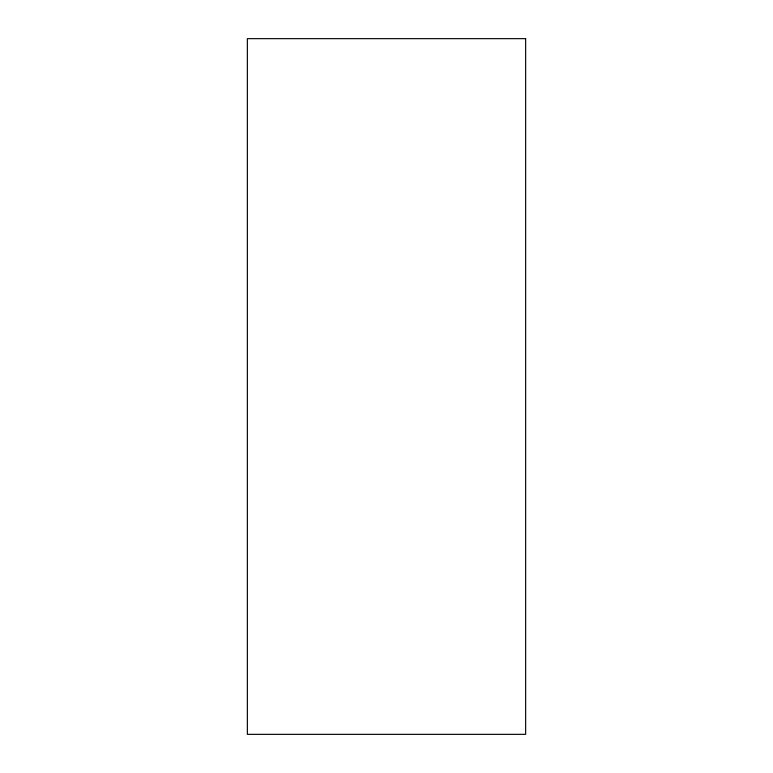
<?xml version="1.0" encoding="UTF-8"?>
<svg xmlns="http://www.w3.org/2000/svg" width="773" height="773" viewBox="0 0 773 773"><rect width="100%" height="100%" fill="white"/><g stroke="black" fill="none" stroke-linecap="round" stroke-linejoin="round"><path stroke-width="1.16" d="M525.64 38.65L247.36 38.65L247.36 734.35L525.64 734.35L525.64 38.65"/></g></svg>
